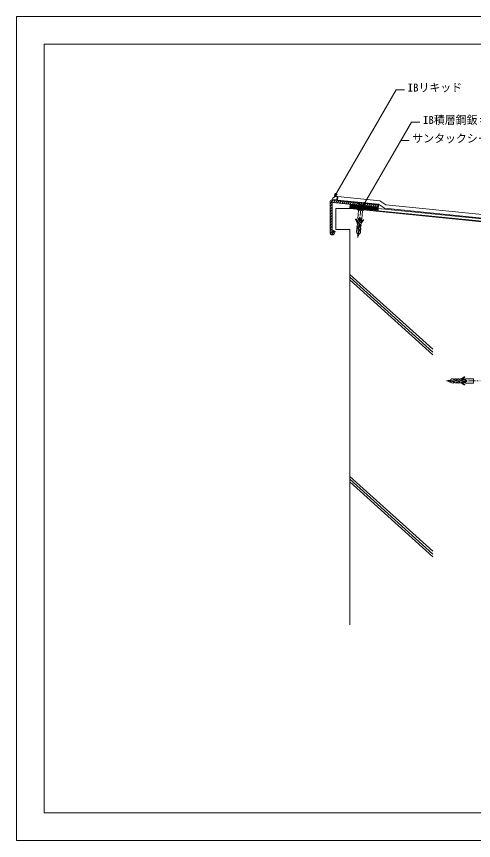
# Model space of a CAD drawing. Units: millimetres, scale not verified. Extents: x -840 to 840, y -594 to 594.
# Drawn here: x -840 to -181, y -594 to 594 of the extents above; entities that cross this region are included whole.
import ezdxf
from ezdxf.enums import TextEntityAlignment as Align

# ---------------------------------------------------------------- set-up
doc = ezdxf.new("R2010")
doc.units = ezdxf.units.MM
doc.header["$LTSCALE"] = 2
doc.linetypes.add('CHAIN1', pattern=[8, 5, -1, 1, -1])
for name, color, linetype, lineweight in [('0-0_輪郭線', 2, 'Continuous', 9), ('0-1_図面枠', 7, 'Continuous', 9), ('0-2_文字', 5, 'Continuous', 9), ('0-6_躯体', 7, 'Continuous', 9), ('0-7_寸法線', 7, 'Continuous', 9), ('0-8_部材(ﾋﾞｽ類)', 7, 'Continuous', 9), ('0-9_中心線', 2, 'CHAIN1', 9), ('0-A_部材(積層鋼板)', 4, 'Continuous', 9), ('0-B_IBｼｰﾄ', 7, 'Continuous', 9), ('0-C_IBリキッド', 7, 'Continuous', 9), ('0-D_ブチルﾃｰﾌﾟ', 4, 'Continuous', 9), ('0-E_緩衝フォーム', 7, 'Continuous', 9)]:
    doc.layers.add(name, color=color, linetype=linetype, lineweight=lineweight)
doc.styles.add('ＭＳ ゴシック', font='')
doc.styles.get('ＭＳ ゴシック').set_extended_font_data('MS Gothic')

msp = doc.modelspace()

# ---------------------------------------------------------------- linework, layer by layer
at = {"layer": '0-0_輪郭線'}
msp.add_lwpolyline([(800, 554), (-800, 554), (-800, -554), (800, -554)], close=True, dxfattribs=at)
at = {"layer": '0-1_図面枠'}
msp.add_lwpolyline([(840, -594), (840, 594), (-840, 594), (-840, -594)], close=True, dxfattribs=at)
at = {"layer": '0-6_躯体'}
for p, q in [((-379.365, 317.064), (-379.365, 287.064)), ((-359.365, 317.064), (-379.365, 317.064)), ((-89.365, 290.064), (-359.365, 317.064)), ((-359.365, 287.064), (-379.365, 287.064)), ((-359.365, 287.064), (-359.365, -282.936)), ((-359.431, 222.176), (-239.365, 114.149)), ((-359.407, 214.448), (-239.365, 106.398)), ((-359.365, 218.268), (-239.365, 110.191)), ((-359.431, -69.028), (-239.365, -177.055)), ((-359.407, -76.756), (-239.365, -184.806)), ((-359.365, -72.936), (-239.365, -181.013))]:
    msp.add_line(p, q, dxfattribs=at)
at = {"layer": '0-7_寸法線'}
msp.add_line((-285.723, 414.984), (-273.723, 414.984), dxfattribs=at)
for points in [[(-381.809, 333.501), (-292.419, 488.33), (-280.419, 488.33)], [(-340.265, 320.514), (-270.326, 441.652), (-258.326, 441.652)], [(-377.566, 337.743), (-381.809, 333.501), (-380.256, 339.296)], [(-336.022, 324.757), (-340.265, 320.514), (-338.712, 326.31)]]:
    msp.add_lwpolyline(points, dxfattribs=at)
at = {"layer": '0-8_部材(ﾋﾞｽ類)'}
for p, q in [((-338.187, 324.494), (-347.142, 325.389)), ((-344.649, 321.88), (-345.212, 316.253)), ((-344.608, 322.292), (-341.285, 321.959)), ((-341.888, 315.921), (-341.326, 321.547)), ((-339.135, 315.041), (-348.085, 315.936)), ((-346.746, 314.28), (-340.776, 313.683)), ((-347.57, 297.792), (-347.742, 298.069)), ((-346.378, 297.205), (-344.823, 300.016)), ((-346.349, 297.188), (-344.794, 300)), ((-344.257, 299.669), (-345.888, 296.91)), ((-344.229, 299.652), (-345.859, 296.893)), ((-345.272, 302.371), (-345.193, 303.158)), ((-345.239, 302.368), (-345.158, 303.174)), ((-344.789, 300.319), (-345.222, 301.821)), ((-344.757, 300.329), (-345.183, 301.806)), ((-344.531, 303.111), (-344.612, 302.305)), ((-344.584, 302.005), (-344.151, 300.504)), ((-344.5, 303.088), (-344.579, 302.302)), ((-344.544, 301.986), (-344.119, 300.512)), ((-343.232, 297.358), (-343.01, 297.596)), ((-346.051, 285.453), (-347.335, 288.565)), ((-346.021, 285.466), (-347.304, 288.577)), ((-347.218, 289.719), (-345.472, 292.581)), ((-347.184, 289.709), (-345.444, 292.564)), ((-346.691, 288.747), (-345.443, 285.687)), ((-344.993, 292.26), (-346.669, 289.349)), ((-346.661, 288.761), (-345.412, 285.699)), ((-344.964, 292.244), (-346.641, 289.331)), ((-345.43, 292.939), (-346.479, 296.226)), ((-345.399, 292.95), (-346.448, 296.236)), ((-345.943, 296.427), (-344.9, 293.108)), ((-345.912, 296.437), (-344.869, 293.118)), ((-348.319, 281.39), (-346.261, 279.772)), ((-348.263, 278.493), (-346.688, 277.761)), ((-348.253, 278.593), (-346.678, 277.861)), ((-348.2, 281.378), (-345.309, 280.032)), ((-347.915, 281.349), (-345.299, 280.132)), ((-347.908, 278.875), (-346.887, 278.116)), ((-347.808, 278.264), (-347.059, 277.66)), ((-347.368, 281.294), (-347.218, 282.991)), ((-347.218, 282.991), (-347.185, 282.987)), ((-346.967, 283.675), (-346.112, 284.913)), ((-346.939, 283.656), (-346.084, 284.894)), ((-346.509, 282.92), (-346.698, 281.228)), ((-346.542, 282.923), (-346.509, 282.92)), ((-345.554, 284.574), (-346.412, 283.285)), ((-345.527, 284.555), (-346.385, 283.267)), ((-345.746, 281.132), (-345.864, 280.822)), ((-180.88, 71.567), (-180.88, 65.567)), ((-216.822, 69.041), (-217.349, 68.235)), ((-216.64, 69.516), (-217.211, 67.876)), ((-216.54, 69.516), (-217.111, 67.876)), ((-216.225, 69.201), (-216.878, 68.109)), ((-213.763, 69.86), (-215.168, 67.651)), ((-213.763, 69.74), (-214.814, 66.73)), ((-213.763, 69.454), (-214.714, 66.73)), ((-213.763, 67.274), (-214.084, 67.36)), ((-213.763, 68.904), (-212.061, 68.923)), ((-212.061, 68.211), (-213.763, 68.231)), ((-212.061, 68.923), (-212.061, 68.89)), ((-212.061, 68.244), (-212.061, 68.211)), ((-210.336, 67.396), (-211.703, 68.122)), ((-210.32, 67.426), (-211.687, 68.151)), ((-211.371, 68.712), (-210.054, 67.985)), ((-211.355, 68.741), (-210.037, 68.014)), ((-209.494, 68.008), (-206.526, 69.594)), ((-209.479, 67.978), (-206.51, 69.565)), ((-206.28, 68.972), (-209.201, 67.425)), ((-206.263, 68.943), (-209.186, 67.396)), ((-202.629, 67.602), (-205.694, 68.98)), ((-202.616, 67.632), (-205.68, 69.01)), ((-205.372, 69.559), (-202.358, 68.111)), ((-205.365, 69.593), (-202.344, 68.141)), ((-201.983, 68.135), (-198.817, 69.506)), ((-201.97, 68.104), (-198.804, 69.475)), ((-198.564, 68.992), (-201.763, 67.624)), ((-198.551, 68.962), (-201.75, 67.594)), ((-195.184, 67.607), (-198.092, 68.955)), ((-195.171, 67.637), (-198.078, 68.985)), ((-197.847, 69.472), (-194.894, 68.204)), ((-197.833, 69.502), (-194.881, 68.234)), ((-197.368, 70.747), (-197.109, 70.945)), ((-197.368, 66.387), (-197.109, 66.19)), ((-194.576, 68.231), (-193.125, 68.811)), ((-194.564, 68.2), (-193.136, 68.771)), ((-192.879, 68.195), (-194.329, 67.615)), ((-192.894, 68.153), (-194.318, 67.584)), ((-192.583, 68.916), (-191.792, 68.916)), ((-192.583, 68.882), (-191.773, 68.882)), ((-191.773, 68.252), (-192.583, 68.252)), ((-191.792, 68.219), (-192.583, 68.219))]:
    msp.add_line(p, q, dxfattribs=at)
for points in [[(-340.964, 322.222), (-338.187, 324.494), (-338.157, 324.792), (-347.113, 325.688), (-347.142, 325.389), (-344.87, 322.612)], [(-346.781, 314.342), (-348.085, 315.936), (-348.025, 316.535), (-339.075, 315.64), (-339.135, 315.041), (-340.729, 313.737)], [(-347.439, 302.754), (-347.642, 302.821), (-347.709, 302.863), (-347.779, 302.87), (-347.847, 302.913), (-347.864, 302.914), (-346.736, 314.195)], [(-340.802, 313.602), (-341.93, 302.321), (-341.948, 302.323), (-342.022, 302.294), (-342.093, 302.302), (-342.167, 302.273), (-342.379, 302.248)], [(-339.364, 300.179), (-342.516, 296.275), (-342.764, 294.692), (-343.825, 294.798), (-344.047, 292.587), (-342.897, 292.472), (-343.146, 290.871), (-344.155, 290.972), (-344.303, 288.771), (-343.277, 288.669), (-343.527, 287.068), (-344.393, 287.154), (-344.544, 284.936), (-343.659, 284.848), (-343.98, 282.729), (-344.794, 281.037), (-349.272, 281.485), (-349.735, 283.304), (-349.629, 285.445), (-348.745, 285.356), (-348.453, 287.56), (-349.32, 287.647), (-349.247, 289.266), (-348.221, 289.163), (-347.931, 291.349), (-348.94, 291.45), (-348.867, 293.069), (-347.717, 292.954), (-347.496, 295.165), (-348.557, 295.271), (-348.487, 296.872), (-350.804, 301.322)], [(-350.031, 301.781), (-347.742, 298.069), (-347.295, 302.536)], [(-345.265, 302.441), (-346.753, 302.59), (-347.337, 296.757), (-347.602, 296.784), (-347.527, 297.533)], [(-344.572, 302.372), (-343.083, 302.223), (-343.666, 296.39), (-343.401, 296.363), (-343.326, 297.113)], [(-342.563, 302.063), (-343.01, 297.596), (-340.03, 300.78)], [(-349.32, 287.647), (-349.338, 287.47), (-348.978, 286.594), (-349.081, 285.39)], [(-348.77, 289.218), (-348.667, 290.422), (-348.959, 291.256), (-348.94, 291.45)], [(-348.557, 295.271), (-348.582, 295.024), (-348.358, 294.233), (-348.442, 293.026)], [(-343.527, 287.068), (-343.544, 286.891), (-344.07, 286.104), (-344.208, 284.902)], [(-343.755, 288.716), (-343.617, 289.917), (-343.166, 290.676), (-343.146, 290.871)], [(-342.764, 294.692), (-342.789, 294.444), (-343.166, 293.714), (-343.321, 292.514)], [(-346.251, 281.183), (-345.864, 280.822), (-345.299, 280.132), (-345.309, 280.032), (-346.261, 279.772), (-346.887, 278.116), (-346.678, 277.861), (-346.688, 277.761), (-347.059, 277.66), (-347.513, 276.459), (-347.808, 278.264), (-348.263, 278.493), (-348.253, 278.593), (-347.908, 278.875), (-348.319, 281.39)], [(-346.711, 281.229), (-346.614, 282.201), (-347.257, 282.265), (-347.354, 281.293)], [(-194.176, 62.819), (-198.374, 65.567), (-199.974, 65.656), (-199.974, 66.723), (-202.196, 66.723), (-202.196, 65.567), (-203.814, 65.656), (-203.814, 66.669), (-206.019, 66.598), (-206.019, 65.567), (-207.636, 65.656), (-207.636, 66.527), (-209.859, 66.456), (-209.859, 65.567), (-211.999, 65.675), (-213.763, 66.317), (-213.763, 70.817), (-211.999, 71.459), (-209.859, 71.567), (-209.859, 70.678), (-207.636, 70.607), (-207.636, 71.478), (-206.019, 71.567), (-206.019, 70.536), (-203.814, 70.465), (-203.814, 71.478), (-202.196, 71.567), (-202.196, 70.412), (-199.974, 70.412), (-199.974, 71.478), (-198.374, 71.567), (-194.176, 74.315)], [(-207.636, 71.478), (-207.814, 71.478), (-208.65, 71.034), (-209.859, 71.016)], [(-206.019, 71.087), (-204.81, 71.105), (-204.01, 71.478), (-203.814, 71.478)], [(-199.974, 71.478), (-200.223, 71.478), (-200.988, 71.176), (-202.196, 71.14)], [(-193.644, 73.593), (-197.109, 70.945), (-192.62, 70.945)], [(-192.418, 71.11), (-192.371, 71.318), (-192.335, 71.389), (-192.335, 71.46), (-192.3, 71.531), (-192.3, 71.549), (-180.963, 71.549)], [(-213.763, 67.782), (-214.084, 67.36), (-214.714, 66.73), (-214.814, 66.73), (-215.168, 67.651), (-216.878, 68.109), (-217.111, 67.876), (-217.211, 67.876), (-217.349, 68.235), (-218.589, 68.567), (-216.822, 69.041), (-216.64, 69.516), (-216.54, 69.516), (-216.225, 69.201), (-213.763, 69.86)], [(-213.763, 68.244), (-212.786, 68.244), (-212.786, 68.89), (-213.763, 68.89)], [(-207.636, 65.656), (-207.814, 65.656), (-208.65, 66.1), (-209.859, 66.118)], [(-206.019, 66.047), (-204.81, 66.029), (-204.01, 65.656), (-203.814, 65.656)], [(-199.974, 65.656), (-200.223, 65.656), (-200.988, 65.958), (-202.196, 65.994)], [(-192.512, 68.916), (-192.512, 70.411), (-198.374, 70.411), (-198.374, 70.678), (-197.621, 70.678)], [(-192.512, 68.219), (-192.512, 66.723), (-198.374, 66.723), (-198.374, 66.456), (-197.621, 66.456)], [(-192.62, 66.19), (-197.109, 66.19), (-193.644, 63.542)], [(-180.963, 65.585), (-192.3, 65.585), (-192.3, 65.603), (-192.335, 65.674), (-192.335, 65.745), (-192.371, 65.816), (-192.418, 66.025)]]:
    msp.add_lwpolyline(points, dxfattribs=at)
for centre, radius, start, end in [((-345.644, 321.979), 1, 354.28941, 39.28941), ((-340.331, 321.448), 1, 129.28941, 174.28941), ((-346.935, 314.215), 0.2, 354.28941, 39.28941), ((-340.603, 313.582), 0.2, 129.28941, 174.28941), ((-350.414, 301.545), 0.449, 31.67123, 209.67977), ((-348.025, 297.582), 0.5, 354.28941, 24.71655), ((-347.5, 302.556), 0.207, 354.28941, 72.6646), ((-345.31, 296.6), 1.228, 150.46071, 197.70123), ((-345.31, 296.6), 1.194, 150.46071, 197.70123), ((-344.788, 303.708), 0.683, 294.93384, 233.64498), ((-344.788, 303.708), 0.65, 293.28182, 235.29699), ((-343.819, 302.226), 1.46, 174.28941, 196.09618), ((-343.819, 302.226), 1.427, 174.28941, 197.09867), ((-345.171, 300.209), 0.398, 331.05275, 16.09618), ((-345.171, 300.209), 0.431, 331.05275, 16.08804), ((-343.819, 302.226), 0.796, 174.28941, 196.09617), ((-343.819, 302.226), 0.763, 174.28941, 198.31428), ((-345.171, 300.209), 1.062, 329.4167, 16.11754), ((-345.171, 300.209), 1.095, 329.4167, 16.07481), ((-342.829, 297.063), 0.5, 143.86227, 174.28941), ((-342.358, 302.042), 0.207, 95.91422, 174.28941), ((-339.702, 300.474), 0.449, 318.89904, 136.90758), ((-346.2, 289.033), 1.228, 146.01442, 202.42992), ((-346.2, 289.033), 1.194, 145.50146, 202.43016), ((-346.165, 289.029), 0.597, 147.69773, 208.21376), ((-346.165, 289.029), 0.564, 147.62902, 208.38855), ((-346.573, 285.238), 0.564, 324.85832, 22.41285), ((-346.573, 285.238), 0.597, 324.87009, 22.41285), ((-345.374, 296.606), 0.597, 149.4167, 197.44899), ((-345.374, 296.606), 0.564, 149.4167, 197.44899), ((-346.549, 285.236), 1.194, 326.33785, 22.19042), ((-346.549, 285.236), 1.228, 326.33785, 22.19042), ((-345.84, 292.806), 0.431, 328.62207, 18.01128), ((-345.84, 292.806), 0.465, 328.62207, 18.01128), ((-345.913, 292.79), 1.062, 330.06747, 17.44899), ((-345.913, 292.79), 1.095, 330.06747, 17.44899), ((-345.765, 282.845), 1.46, 145.37743, 174.28941), ((-345.765, 282.845), 1.427, 145.37744, 174.28941), ((-345.75, 282.844), 0.796, 146.33785, 174.28941), ((-345.75, 282.844), 0.763, 146.33785, 174.28941), ((-193.916, 73.949), 0.449, 307.38183, 125.39037), ((-180.963, 71.749), 0.2, 270, 315), ((-212.061, 67.464), 1.46, 61.08802, 90), ((-212.061, 67.464), 1.427, 61.08803, 90), ((-212.061, 67.448), 0.796, 62.04844, 90), ((-212.061, 67.448), 0.763, 62.04844, 90), ((-209.76, 68.481), 1.228, 242.04844, 297.90101), ((-209.76, 68.481), 1.194, 242.04844, 297.90101), ((-209.76, 68.505), 0.597, 240.58068, 298.12344), ((-209.76, 68.505), 0.564, 240.56891, 298.12344), ((-205.947, 68.512), 1.228, 61.72501, 118.14051), ((-205.947, 68.512), 1.194, 61.21205, 118.14075), ((-205.947, 68.476), 0.597, 63.40833, 123.92435), ((-205.947, 68.476), 0.564, 63.33961, 124.09914), ((-202.18, 68.6), 1.095, 245.77806, 293.15958), ((-202.18, 68.6), 1.062, 245.77806, 293.15958), ((-202.157, 68.529), 0.465, 244.33266, 293.72188), ((-202.157, 68.529), 0.431, 244.33266, 293.72188), ((-198.329, 68.379), 1.228, 66.1713, 113.41182), ((-198.329, 68.379), 1.194, 66.1713, 113.41182), ((-198.329, 68.443), 0.597, 65.12729, 113.15958), ((-198.329, 68.443), 0.564, 65.12729, 113.15958), ((-197.621, 71.178), 0.5, 270, 300.42714), ((-197.621, 65.956), 0.5, 59.57286, 90), ((-194.724, 68.6), 1.095, 245.12729, 291.7854), ((-194.724, 68.6), 1.062, 245.12729, 291.82813), ((-194.724, 68.6), 0.431, 246.76335, 291.79863), ((-194.724, 68.6), 0.398, 246.76335, 291.80677), ((-193.916, 63.185), 0.449, 234.60963, 52.61817), ((-192.583, 67.456), 1.427, 90, 112.80926), ((-192.583, 67.456), 1.46, 90, 111.80677), ((-192.583, 67.456), 0.763, 90, 114.02488), ((-192.583, 67.456), 0.796, 90, 111.80677), ((-192.62, 71.151), 0.207, 270, 348.37519), ((-192.62, 65.983), 0.207, 11.62481, 90), ((-191.204, 68.567), 0.683, 210.64443, 149.35557), ((-191.204, 68.567), 0.65, 208.99242, 151.00758), ((-180.963, 65.385), 0.2, 45, 90)]:
    msp.add_arc(centre, radius, start, end, dxfattribs=at)
at = {"layer": '0-9_中心線'}
for p, q in [((-347.647, 275.122), (-342.522, 326.365)), ((-219.933, 68.567), (-171.035, 68.567))]:
    msp.add_line(p, q, dxfattribs=at)
at = {"layer": '0-A_部材(積層鋼板)'}
for p, q in [((-387.772, 323.797), (-383.495, 329.025)), ((-387.772, 319.849), (-384.606, 323.719)), ((-384.606, 325.401), (-384.606, 283.114)), ((-344.645, 321.957), (-384.056, 325.898)), ((-382.916, 325.784), (-380.509, 328.726)), ((-379.93, 325.486), (-377.523, 328.427)), ((-376.945, 325.187), (-374.538, 328.129)), ((-373.959, 324.888), (-371.552, 327.83)), ((-370.973, 324.59), (-368.566, 327.532)), ((-367.987, 324.291), (-365.58, 327.233)), ((-365.001, 323.993), (-362.594, 326.934)), ((-362.015, 323.694), (-359.608, 326.636)), ((-359.029, 323.396), (-356.623, 326.337)), ((-356.044, 323.097), (-353.637, 326.039)), ((-353.058, 322.798), (-350.651, 325.74)), ((-350.072, 322.5), (-347.665, 325.442)), ((-344.87, 322.612), (-347.142, 325.389)), ((-338.187, 324.494), (-340.964, 322.222)), ((-340.964, 322.222), (-338.187, 324.494)), ((-338.128, 321.305), (-335.722, 324.247)), ((-335.143, 321.007), (-332.736, 323.949)), ((-332.157, 320.708), (-329.75, 323.65)), ((-329.171, 320.41), (-326.764, 323.351)), ((-326.185, 320.111), (-323.778, 323.053)), ((-323.199, 319.812), (-320.792, 322.754)), ((-320.213, 319.514), (-317.806, 322.456)), ((-387.772, 315.901), (-384.606, 319.771)), ((-387.772, 311.953), (-384.606, 315.824)), ((-387.772, 308.005), (-384.606, 311.876)), ((-387.772, 304.057), (-384.606, 307.928)), ((-387.772, 300.109), (-384.606, 303.98)), ((-387.772, 296.161), (-384.606, 300.032)), ((-387.772, 292.213), (-384.606, 296.084)), ((-387.772, 288.265), (-384.606, 292.136)), ((-387.772, 284.317), (-384.606, 288.188)), ((-387.41, 280.812), (-384.606, 284.24)), ((-385.473, 279.232), (-381.293, 284.34))]:
    msp.add_line(p, q, dxfattribs=at)
at = {"layer": '0-A_部材(積層鋼板)', "color": 7}
for p, q in [((-387.772, 326.69), (-387.772, 282.239)), ((-384.606, 283.114), (-384.606, 325.401))]:
    msp.add_line(p, q, dxfattribs=at)
at = {"layer": '0-A_部材(積層鋼板)'}
for points in [[(-387.772, 282.245), (-387.772, 282.239), (-387.772, 326.69)], [(-385.024, 329.177), (-347.142, 325.389), (-344.87, 322.612)], [(-347.142, 325.389), (-342.665, 324.942), (-342.98, 321.791), (-344.645, 321.957)], [(-347.086, 322.201), (-345.81, 323.761), (-344.679, 325.143)], [(-344.1, 321.903), (-342.811, 323.478), (-341.693, 324.844)], [(-341.114, 321.604), (-339.89, 323.101), (-338.707, 324.546)], [(-384.252, 283.019), (-382.94, 285.291), (-380.198, 283.708), (-381.945, 280.681)]]:
    msp.add_lwpolyline(points, dxfattribs=at)
at = {"layer": '0-A_部材(積層鋼板)', "color": 7}
for points in [[(-384.056, 325.898), (-318.104, 319.303), (-317.789, 322.454), (-385.024, 329.177)], [(-381.945, 280.681), (-380.198, 283.708), (-382.94, 285.291), (-384.252, 283.019)]]:
    msp.add_lwpolyline(points, dxfattribs=at)
at = {"layer": '0-A_部材(積層鋼板)'}
msp.add_lwpolyline([(-341.315, 321.624), (-342.98, 321.791), (-342.665, 324.942), (-338.187, 324.494), (-317.789, 322.454), (-318.104, 319.303)], close=True, dxfattribs=at)
for centre, radius, start, end in [((-385.272, 326.69), 2.5, 84.28941, 180), ((-384.106, 325.401), 0.5, 84.28941, 180), ((-345.644, 321.979), 1, 358.73698, 39.28941), ((-345.644, 321.979), 1, 358.73698, 39.28941), ((-340.331, 321.448), 1, 129.28941, 169.84183), ((-340.331, 321.448), 1, 129.28941, 169.84183), ((-384.65, 282.242), 3.123, 179.94418, 330), ((-384.416, 283.114), 0.19, 180, 330)]:
    msp.add_arc(centre, radius, start, end, dxfattribs=at)
at = {"layer": '0-A_部材(積層鋼板)', "color": 7}
for centre, radius, start, end in [((-385.272, 326.69), 2.5, 84.28941, 180), ((-384.106, 325.401), 0.5, 84.28941, 180), ((-384.65, 282.242), 3.123, 179.94418, 330), ((-384.416, 283.114), 0.19, 180, 330)]:
    msp.add_arc(centre, radius, start, end, dxfattribs=at)
at = {"layer": '0-B_IBｼｰﾄ'}
for p, q in [((-376.894, 329.369), (-376.397, 334.345)), ((-315.859, 328.291), (-376.397, 334.345)), ((-317.689, 323.449), (-376.894, 329.369)), ((-317.689, 323.449), (-309.299, 317.417)), ((-315.859, 328.291), (-307.468, 322.259)), ((-79.031, 299.416), (-307.468, 322.259)), ((-84.031, 294.891), (-309.299, 317.417))]:
    msp.add_line(p, q, dxfattribs=at)
at = {"layer": '0-C_IBリキッド'}
for q in [(-377.392, 334.444), (-384.854, 330.165)]:
    msp.add_line((-377.889, 329.469), q, dxfattribs=at)
msp.add_arc((-378.128, 327.081), 7.4, 84.28941, 155.36476, dxfattribs=at)
at = {"layer": '0-D_ブチルﾃｰﾌﾟ'}
for p, q in [((-359.123, 319.48), (-356.915, 322.179)), ((-358.898, 321.729), (-358.408, 322.328)), ((-358.716, 318.004), (-355.422, 322.03)), ((-357.223, 317.855), (-353.929, 321.881)), ((-355.73, 317.706), (-352.436, 321.731)), ((-354.237, 317.556), (-350.943, 321.582)), ((-352.744, 317.407), (-349.45, 321.433)), ((-351.251, 317.258), (-347.957, 321.283)), ((-349.758, 317.108), (-346.464, 321.134)), ((-348.265, 316.959), (-344.972, 320.985)), ((-346.772, 316.81), (-343.479, 320.835)), ((-345.279, 316.661), (-341.986, 320.686)), ((-343.786, 316.511), (-340.493, 320.537)), ((-342.293, 316.362), (-339, 320.388)), ((-340.801, 316.213), (-337.507, 320.238)), ((-339.308, 316.063), (-336.014, 320.089)), ((-337.815, 315.914), (-334.521, 319.94)), ((-336.322, 315.765), (-333.028, 319.79)), ((-334.829, 315.616), (-331.535, 319.641)), ((-333.336, 315.466), (-330.042, 319.492)), ((-331.843, 315.317), (-328.549, 319.343)), ((-330.35, 315.168), (-327.056, 319.193)), ((-328.857, 315.018), (-325.563, 319.044)), ((-327.364, 314.869), (-324.071, 318.895)), ((-325.871, 314.72), (-322.578, 318.745)), ((-324.378, 314.57), (-321.085, 318.596)), ((-322.885, 314.421), (-319.592, 318.447)), ((-321.393, 314.272), (-319.173, 316.984)), ((-319.9, 314.123), (-319.398, 314.735))]:
    msp.add_line(p, q, dxfattribs=at)
at = {"layer": '0-D_ブチルﾃｰﾌﾟ', "color": 7}
msp.add_lwpolyline([(-359.265, 318.059), (-319.464, 314.079), (-319.033, 318.391), (-358.834, 322.371)], close=True, dxfattribs=at)
at = {"layer": '0-D_ブチルﾃｰﾌﾟ'}
msp.add_lwpolyline([(-359.265, 318.059), (-319.464, 314.079), (-319.033, 318.391), (-358.834, 322.371)], close=True, dxfattribs=at)
at = {"layer": '0-E_緩衝フォーム'}
for p, q in [((-318.137, 317.296), (-318.469, 313.98)), ((-88.365, 290.969), (-318.469, 313.98)), ((-85.031, 293.986), (-318.137, 317.296))]:
    msp.add_line(p, q, dxfattribs=at)

# ---------------------------------------------------------------- texts
at = {"layer": '0-2_文字', "color": 7, "style": 'ＭＳ ゴシック'}
for s, p in [('IBリキッド', (-275.878, 482.271)), ('IB積層鋼鈑♯21', (-253.786, 435.593)), ('サンタックシーラーTM-104', (-269.183, 408.925))]:
    msp.add_text(s, height=11.54, dxfattribs=at).set_placement(p, align=Align.BOTTOM_LEFT)

doc.saveas('drawing.dxf')
